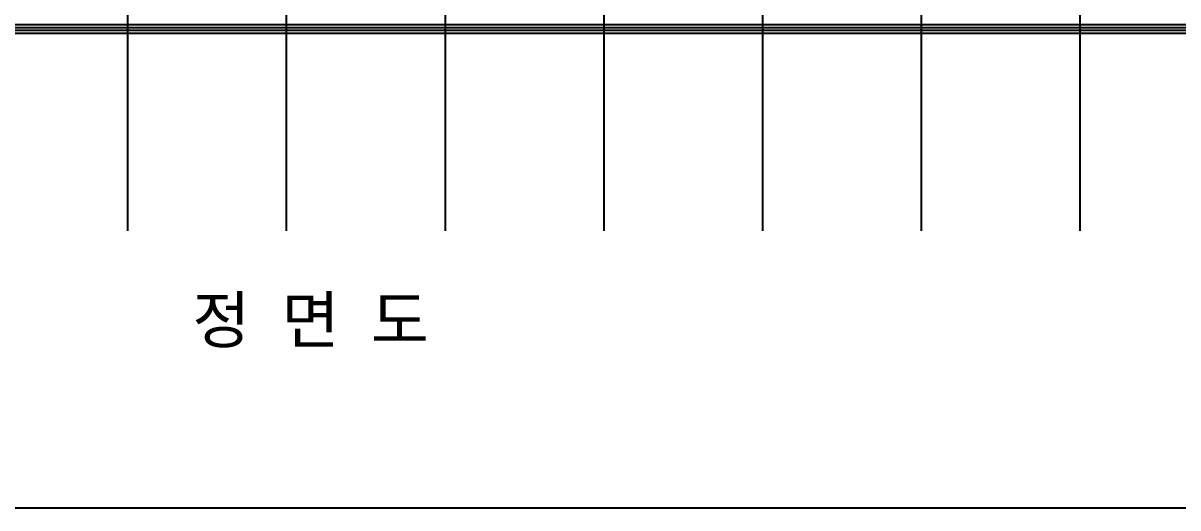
# Model space of a CAD drawing. Header units: millimetres. Extents: x 37653813 to 38677796, y 586285 to 874285.
# Drawn here: x 37840907 to 37920951, y 730327 to 763942 of the extents above; entities that cross this region are included whole.
import ezdxf

# ---------------------------------------------------------------- set-up
doc = ezdxf.new("R2010")
doc.units = ezdxf.units.MM
doc.header["$LTSCALE"] = 1000
doc.header["$MEASUREMENT"] = 0
doc.layers.get('0').update_dxf_attribs({"linetype": 'CONTINUOUS'})
doc.layers.get('Defpoints').update_dxf_attribs({"color": 161, "linetype": 'CONTINUOUS'})
doc.layers.add('cen', color=1, linetype='CONTINUOUS')
doc.styles.add('나눔바른고딕', font='NanumBarunGothic.ttf')

msp = doc.modelspace()

# ---------------------------------------------------------------- linework, layer by layer
at = {"ltscale": 0.1}
for points in [[(37725834.4, 763842.5), (37997018.4, 763842.5)], [(37725834.4, 763642.5), (37997018.4, 763642.5)], [(37725834.4, 763442.5), (37997018.4, 763442.5)], [(37725834.4, 763242.5), (37997018.4, 763242.5)]]:
    msp.add_lwpolyline(points, dxfattribs=at)
at = {"layer": 'cen', "ltscale": 0.1}
for p, q in [((37848174, 749542.5), (37848174, 836435.4)), ((37859174, 749542.5), (37859174, 836435.4)), ((37870174, 749542.5), (37870174, 836435.4)), ((37881174, 749542.5), (37881174, 836435.4)), ((37892174, 749542.5), (37892174, 836435.4)), ((37903174, 749542.5), (37903174, 836435.4)), ((37914174, 749542.5), (37914174, 836435.4))]:
    msp.add_line(p, q, dxfattribs=at)
at = {"layer": 'Defpoints'}
msp.add_lwpolyline([(37665813.4, 730326.9), (38016813.4, 730326.9)], dxfattribs=at)

# ---------------------------------------------------------------- texts
at = {"layer": 'Defpoints', "style": '나눔바른고딕'}
msp.add_text('정  면  도', height=3200, dxfattribs=at).set_placement((37852637.2, 741767.7))

doc.saveas('drawing.dxf')
